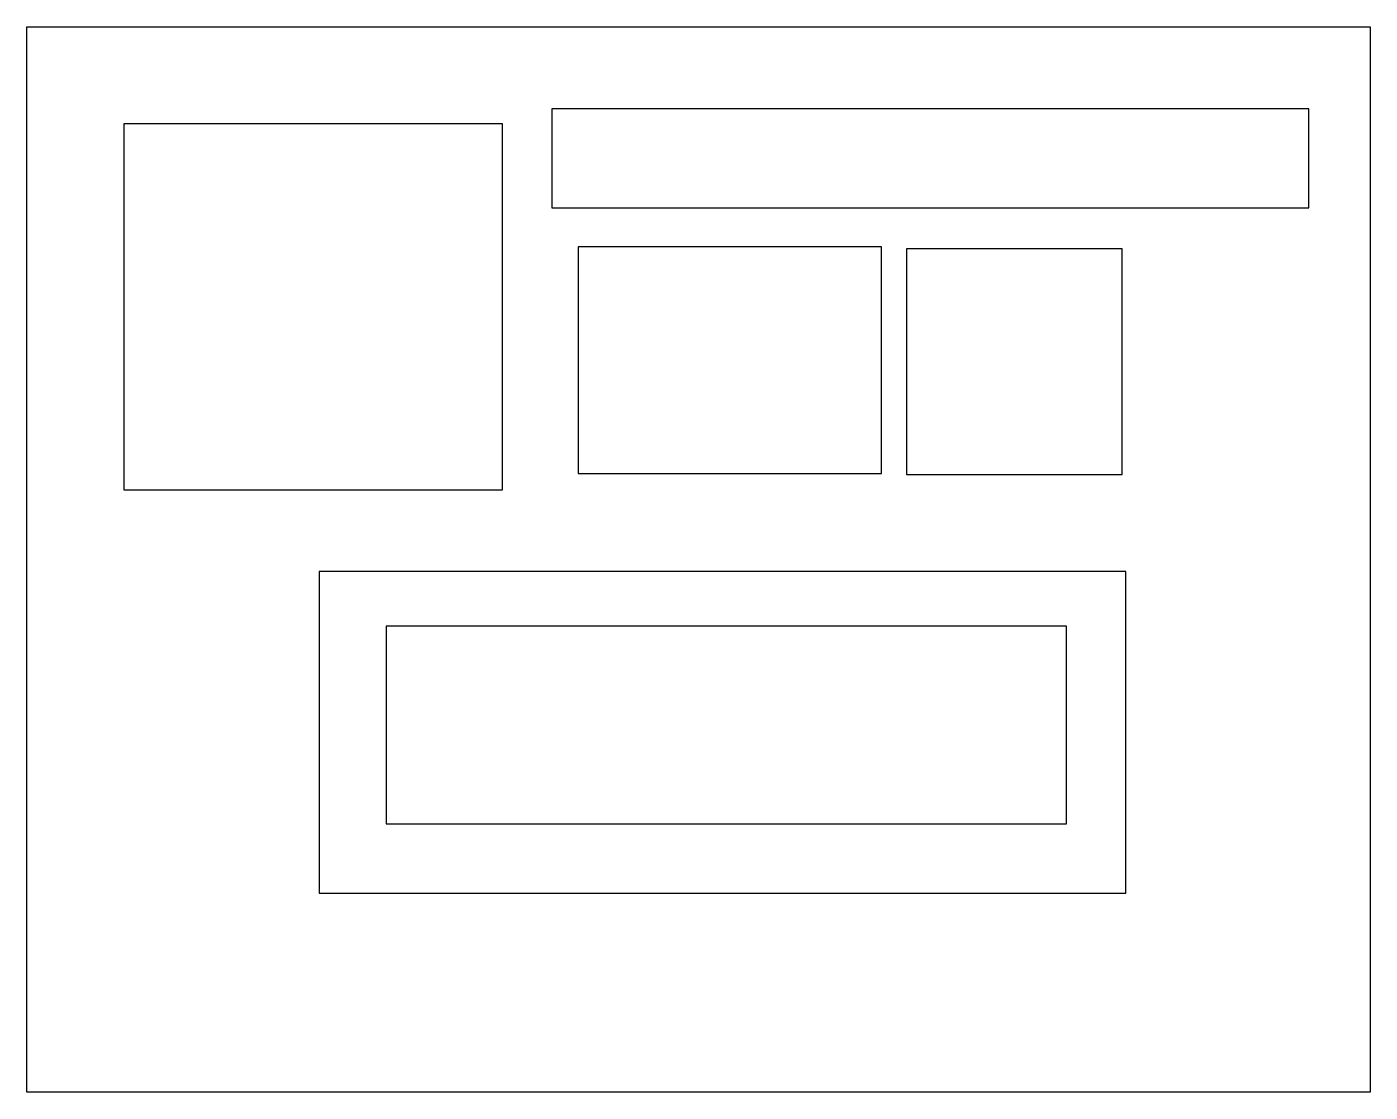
# Model space of a CAD drawing. Header units: millimetres. Extents: x 8559 to 9143, y 4295 to 4758.
import ezdxf

# ---------------------------------------------------------------- set-up
doc = ezdxf.new("R2010")
doc.units = ezdxf.units.MM
doc.header["$LTSCALE"] = 10
for name, color, linetype in [('Corte exterior', 1, 'Continuous'), ('Corte interior', 5, 'Continuous'), ('Grabado linea bajo', 4, 'Continuous'), ('grabado linea intenso', 2, 'Continuous'), ('grabado linea medio', 3, 'Continuous'), ('Grabado relleno', 6, 'Continuous'), ('Material', 7, 'Continuous')]:
    doc.layers.add(name, color=color, linetype=linetype)

msp = doc.modelspace()

# ---------------------------------------------------------------- linework, layer by layer
at = {"layer": 'Corte exterior'}
msp.add_lwpolyline([(8798.96, 4662.42), (8798.96, 4563.91), (8930.75, 4563.91), (8930.75, 4662.42)], close=True, dxfattribs=at)
at = {"layer": 'Corte interior'}
msp.add_lwpolyline([(8941.7, 4661.55), (8941.7, 4563.47), (9035.4, 4563.47), (9035.4, 4661.55)], close=True, dxfattribs=at)
at = {"layer": 'Grabado linea bajo'}
msp.add_lwpolyline([(8686.42, 4521.25), (8686.42, 4381.47), (9036.93, 4381.47), (9036.93, 4521.25)], close=True, dxfattribs=at)
at = {"layer": 'grabado linea intenso'}
msp.add_lwpolyline([(8601.48, 4715.86), (8601.48, 4556.73), (8765.98, 4556.73), (8765.98, 4715.86)], close=True, dxfattribs=at)
at = {"layer": 'grabado linea medio'}
msp.add_lwpolyline([(8715.45, 4497.6), (8715.45, 4411.58), (9011.12, 4411.58), (9011.12, 4497.6)], close=True, dxfattribs=at)
at = {"layer": 'Grabado relleno'}
msp.add_lwpolyline([(8787.48, 4722.31), (8787.48, 4679.3), (9116.49, 4679.3), (9116.49, 4722.31)], close=True, dxfattribs=at)
at = {"layer": 'Material'}
msp.add_lwpolyline([(8559.32, 4758), (9143.14, 4758), (9143.14, 4295.01), (8559.32, 4295.01)], close=True, dxfattribs=at)

doc.saveas('drawing.dxf')
